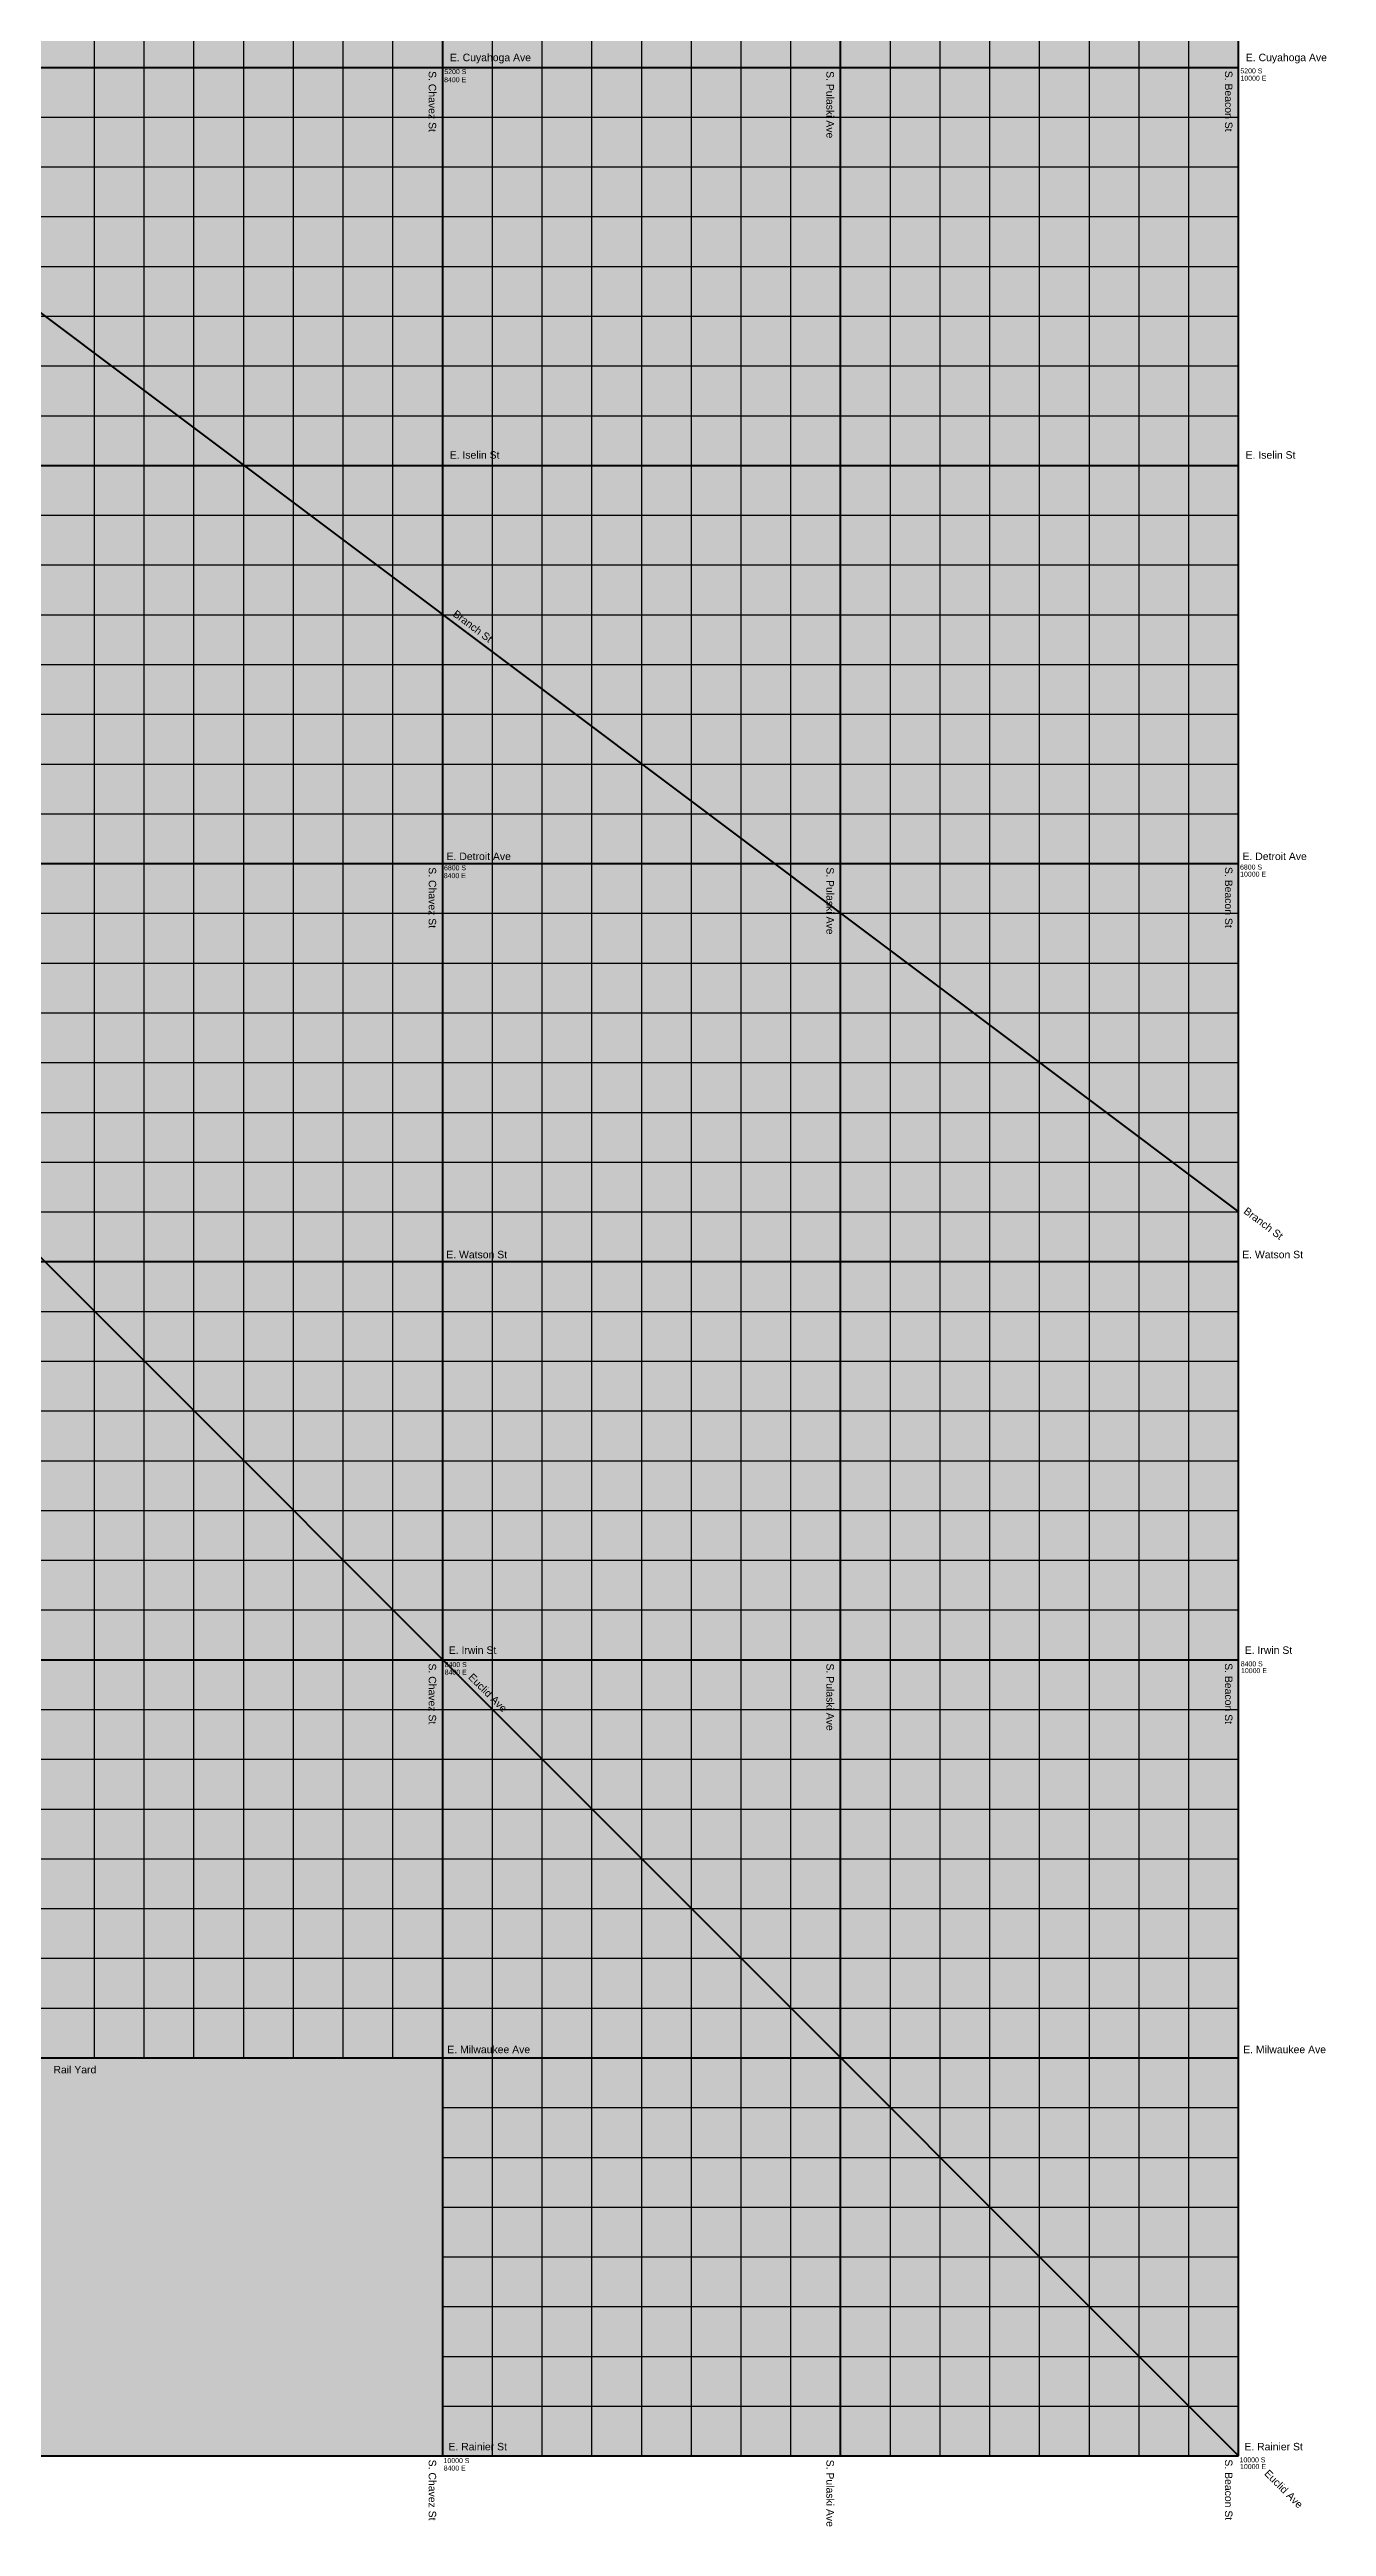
# Model space of a CAD drawing. Header units: inches. Extents: x -196 to 213, y -195 to 213.
# Drawn here: x 160.2 to 211.5, y -194.8 to -95.3 of the extents above; entities that cross this region are included whole.
import ezdxf

# ---------------------------------------------------------------- set-up
doc = ezdxf.new("R2010")
doc.units = ezdxf.units.IN
doc.header["$MEASUREMENT"] = 0
for name, color, linetype, lineweight in [('dia-major-st', 7, 'Continuous', 80), ('streets-major', 7, 'Continuous', 80), ('streets-minor', 7, 'Continuous', 30), ('text', 7, 'Continuous', 30), ('zone-industrial', 181, 'Continuous', 0), ('zone-mixed', 1, 'Continuous', 0)]:
    doc.layers.add(name, color=color, linetype=linetype, lineweight=lineweight)
doc.styles.get("Standard").update_dxf_attribs({"font": 'arial.ttf'})

msp = doc.modelspace()

# ---------------------------------------------------------------- hatches: boundary and pattern name
at = {"layer": 'zone-industrial', "transparency": 33554559}
h = msp.add_hatch(color=256, dxfattribs=at)
h.dxf.hatch_style = 1
h.paths.add_polyline_path([(112, 208), (48, 208), (48, 192), (48, 176), (112, 176)])
h.paths.add_polyline_path([(48, 208), (32, 208), (32, 192), (48, 192)])
h.paths.add_polyline_path([(-144, 208), (-160, 208), (-160, 192), (-144, 192)])
h.paths.add_polyline_path([(-160, 192), (-160, 208), (-192, 208), (-192, 144), (-160, 144)])
h.paths.add_polyline_path([(-176, 80), (-192, 80), (-192, 64), (-176, 64)])
h.paths.add_polyline_path([(-176, -160), (-192, -160), (-192, -176), (-176, -176)])
h.paths.add_polyline_path([(176, -176), (160, -176), (160, -192), (176, -192)])
at = {"layer": 'zone-mixed', "true_color": 0xf99006, "transparency": 33554559}
h = msp.add_hatch(color=30, dxfattribs=at)
h.dxf.hatch_style = 1
h.paths.add_polyline_path([(112, 176), (48, 176), (48, 192), (32, 192), (32, 208), (-144, 208), (-144, 192), (-160, 192), (-160, 144), (-192, 144), (-192, 80), (-176, 80), (-176, 64), (-192, 64), (-192, -160), (-176, -160), (-176, -176), (-192, -176), (-192, -192), (160, -192), (160, -176), (176, -176), (176, -192), (208, -192), (208, 80), (192, 80), (192, 96), (208, 96), (208, 112), (144, 112), (144, -128), (-128, -128), (-128, 144), (112, 144)])

# ---------------------------------------------------------------- linework, layer by layer
at = {"layer": 'dia-major-st'}
for p, q in [((16, 0), (208, -192)), ((112, -70), (208, -142))]:
    msp.add_line(p, q, dxfattribs=at)
at = {"layer": 'streets-major'}
for p, q in [((192, -192), (192, 208)), ((176, -192), (176, 142)), ((208, -192), (208, -92)), ((-192, -96), (208, -96)), ((-192, -112), (208, -112)), ((-192, -128), (208, -128)), ((-192, -144), (208, -144)), ((-192, -160), (208, -160)), ((-192, -176), (208, -176)), ((108, -192), (208, -192))]:
    msp.add_line(p, q, dxfattribs=at)
at = {"layer": 'streets-minor'}
for p, q in [((172, -176), (172, 142)), ((174, -176), (174, 142)), ((178, -192), (178, 142)), ((180, -192), (180, 142)), ((182, -192), (182, 142)), ((184, -192), (184, 142)), ((188, -192), (188, 142)), ((190, -192), (190, 142)), ((186, -192), (186, 140)), ((162, -176), (162, 134)), ((164, -176), (164, 134)), ((166, -176), (166, 134)), ((168, -176), (168, 134)), ((170, -176), (170, 134)), ((194, -192), (194, 80)), ((196, -192), (196, 80)), ((198, -192), (198, 80)), ((200, -192), (200, 80)), ((202, -192), (202, 80)), ((204, -192), (204, 80)), ((206, -192), (206, 80)), ((-192, -98), (208, -98)), ((-192, -100), (208, -100)), ((-192, -102), (208, -102)), ((-192, -104), (208, -104)), ((-192, -106), (208, -106)), ((-192, -108), (208, -108)), ((-192, -110), (208, -110)), ((-192, -114), (208, -114)), ((-192, -116), (208, -116)), ((-192, -118), (208, -118)), ((-192, -120), (208, -120)), ((-192, -122), (208, -122)), ((-192, -124), (208, -124)), ((-192, -126), (208, -126)), ((-192, -130), (208, -130)), ((-192, -132), (208, -132)), ((-192, -134), (208, -134)), ((-192, -136), (208, -136)), ((-192, -138), (208, -138)), ((-192, -140), (208, -140)), ((-192, -142), (208, -142)), ((-192, -146), (208, -146)), ((-192, -148), (208, -148)), ((-192, -150), (208, -150)), ((-192, -152), (208, -152)), ((-192, -154), (208, -154)), ((-192, -156), (208, -156)), ((-192, -158), (208, -158)), ((-176, -162), (208, -162)), ((-176, -164), (208, -164)), ((-176, -166), (208, -166)), ((-176, -168), (208, -168)), ((-176, -170), (208, -170)), ((-176, -172), (208, -172)), ((-176, -174), (208, -174)), ((176, -178), (208, -178)), ((176, -180), (208, -180)), ((176, -182), (208, -182)), ((176, -184), (208, -184)), ((176, -186), (208, -186)), ((176, -188), (208, -188)), ((176, -190), (208, -190))]:
    msp.add_line(p, q, dxfattribs=at)

# ---------------------------------------------------------------- texts
at = {"layer": 'text'}
for s, height, p in [('E. Cuyahoga Ave', 0.3, (176.29, -95.753)), ('E. Cuyahoga Ave', 0.3, (208.29, -95.753)), ('8400 E', 0.2, (176.058, -96.598)), ('5200 S', 0.2, (176.066, -96.271)), ('5200 S', 0.2, (208.071, -96.241)), ('10000 E', 0.2, (208.075, -96.537)), ('E. Iselin St', 0.3, (176.281, -111.728)), ('E. Iselin St', 0.3, (208.281, -111.728)), ('8400 E', 0.2, (176.045, -128.587)), ('6800 S', 0.2, (176.053, -128.271)), ('E. Detroit Ave', 0.3, (176.157, -127.86)), ('6800 S', 0.2, (208.057, -128.242)), ('10000 E', 0.2, (208.062, -128.526)), ('E. Detroit Ave', 0.3, (208.157, -127.86)), ('E. Watson St', 0.3, (176.145, -143.864)), ('E. Watson St', 0.3, (208.145, -143.864)), ('8400 S', 0.2, (176.082, -160.294)), ('E. Irwin St', 0.3, (176.246, -159.764)), ('8400 S', 0.2, (208.086, -160.265)), ('E. Irwin St', 0.3, (208.246, -159.764)), ('8400 E', 0.2, (176.081, -160.599)), ('10000 E', 0.2, (208.098, -160.538)), ('E. Milwaukee Ave', 0.3, (176.185, -175.813)), ('E. Milwaukee Ave', 0.3, (208.185, -175.813)), ('Rail Yard', 0.3, (160.351, -176.624)), ('10000 S', 0.2, (176.035, -192.287)), ('E. Rainier St', 0.3, (176.231, -191.775)), ('10000 S', 0.2, (208.039, -192.258)), ('E. Rainier St', 0.3, (208.231, -191.775)), ('8400 E', 0.2, (176.041, -192.587)), ('10000 E', 0.2, (208.058, -192.527))]:
    msp.add_text(s, height=height, dxfattribs=at).set_placement(p)
for s, rotation, p in [('S. Chavez St', 270, (175.437, -96.15)), ('S. Pulaski Ave', 270, (191.428, -96.151)), ('S. Beacon St', 270, (207.452, -96.137)), ('Branch St', 323, (176.379, -118.028)), ('S. Chavez St', 270, (175.437, -128.15)), ('S. Pulaski Ave', 270, (191.428, -128.151)), ('S. Beacon St', 270, (207.452, -128.137)), ('Branch St', 323, (208.174, -142.028)), ('S. Chavez St', 270, (175.437, -160.15)), ('S. Pulaski Ave', 270, (191.428, -160.151)), ('S. Beacon St', 270, (207.452, -160.137)), ('Euclid Ave', 315, (177.008, -160.731)), ('S. Chavez St', 270, (175.437, -192.15)), ('S. Pulaski Ave', 270, (191.428, -192.151)), ('S. Beacon St', 270, (207.452, -192.137)), ('Euclid Ave', 315, (209.008, -192.731))]:
    msp.add_text(s, height=0.3, rotation=rotation, dxfattribs=at).set_placement(p)

doc.saveas('drawing.dxf')
